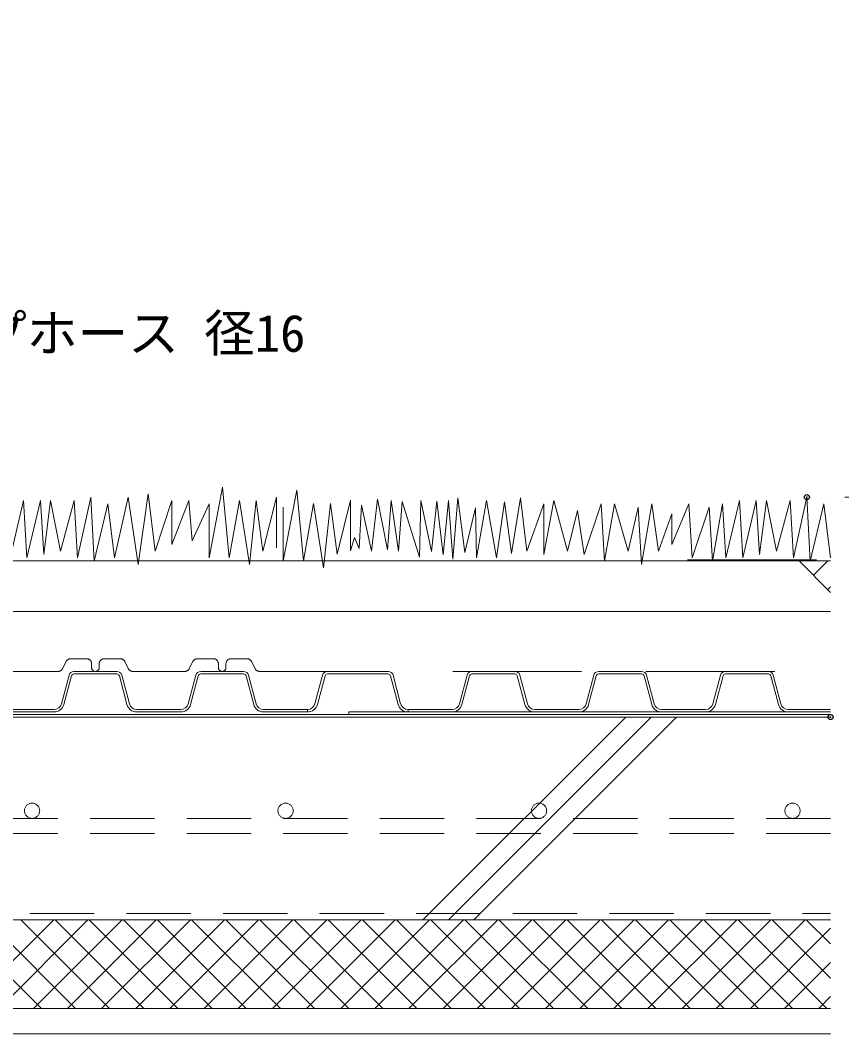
# Model space of a CAD drawing. Units: millimetres, scale not verified. Extents: x -1485 to 1485, y -1050 to 1050.
# Drawn here: x 562.2 to 886.2, y -309.5 to 90.5 of the extents above; entities that cross this region are included whole.
import ezdxf
from ezdxf.enums import TextEntityAlignment as Align

# ---------------------------------------------------------------- set-up
doc = ezdxf.new("R2010")
doc.units = ezdxf.units.MM
doc.header["$LTSCALE"] = 4
doc.header["$PDMODE"] = 32
doc.header["$PDSIZE"] = 2
doc.linetypes.add('USER1', pattern=[19.05, 12.7, -6.35])
doc.linetypes.add('USER2', pattern=[9.525, 6.35, -3.175])
for name, color, linetype, lineweight in [('0-0_0', 7, 'Continuous', 18), ('0-3_HATCH', 9, 'Continuous', 18), ('0-4_KUTAI', 3, 'Continuous', 18), ('0-5_BOUSUI', 1, 'Continuous', 18), ('0-7_dannnetu', 6, 'Continuous', 18), ('0-9_buhin', 2, 'Continuous', 18), ('0-A_tensen', 7, 'USER2', 18), ('0-B_MOJI', 7, 'Continuous', 18), ('0-C_ecom', 7, 'Continuous', 18), ('0-D_GREEN', 3, 'Continuous', 18), ('0-E_FD-L', 4, 'Continuous', 18)]:
    doc.layers.add(name, color=color, linetype=linetype, lineweight=lineweight)
doc.layers.add('0-2_DEFPOINTS', color=7, linetype='Continuous')
doc.styles.add('ＭＳ ゴシック', font='')
doc.styles.get('ＭＳ ゴシック').set_extended_font_data('MS Gothic')

# ---------------------------------------------------------------- blocks, each defined once
blk = doc.blocks.new('X5')
at = {"layer": '0-0_0'}
for p, q in [((2008.666, 645), (1973.666, 680)), ((1978.568, 645), (2013.568, 680)), ((2022.136, 645), (1987.136, 680)), ((1992.038, 645), (2027.038, 680)), ((2035.606, 645), (2000.606, 680)), ((2005.509, 645), (2040.509, 680)), ((2049.077, 645), (2014.077, 680)), ((2018.979, 645), (2053.979, 680)), ((2062.547, 645), (2027.547, 680)), ((2032.45, 645), (2067.45, 680)), ((2076.018, 645), (2041.018, 680)), ((2045.92, 645), (2080.92, 680)), ((2089.488, 645), (2054.488, 680)), ((2059.39, 645), (2094.39, 680)), ((2102.958, 645), (2067.958, 680)), ((2072.861, 645), (2107.861, 680)), ((2116.429, 645), (2081.429, 680)), ((2086.331, 645), (2121.331, 680)), ((2129.899, 645), (2094.899, 680)), ((2099.801, 645), (2134.801, 680)), ((2143.37, 645), (2108.37, 680)), ((2113.272, 645), (2148.272, 680)), ((2156.84, 645), (2121.84, 680)), ((2126.742, 645), (2161.742, 680)), ((2170.31, 645), (2135.31, 680)), ((2140.213, 645), (2175.213, 680)), ((2183.781, 645), (2148.781, 680)), ((2153.683, 645), (2188.683, 680)), ((2197.251, 645), (2162.251, 680)), ((2167.153, 645), (2202.153, 680)), ((2210.721, 645), (2175.721, 680)), ((2180.624, 645), (2215.624, 680)), ((2224.192, 645), (2189.192, 680)), ((2194.094, 645), (2229.094, 680)), ((2237.662, 645), (2202.662, 680)), ((2207.565, 645), (2242.565, 680)), ((2251.133, 645), (2216.133, 680)), ((2221.035, 645), (2256.035, 680)), ((2264.603, 645), (2229.603, 680)), ((2234.505, 645), (2269.505, 680)), ((2278.073, 645), (2243.073, 680)), ((2247.976, 645), (2282.976, 680)), ((2291.544, 645), (2256.544, 680)), ((2261.446, 645), (2296.446, 680)), ((2305.014, 645), (2270.014, 680)), ((2274.916, 645), (2309.916, 680)), ((2318.485, 645), (2283.485, 680)), ((2320, 656.955), (2296.955, 680)), ((2320, 670.425), (2310.425, 680)), ((2288.387, 645), (2320, 676.613)), ((2301.857, 645), (2320, 663.143)), ((2315.328, 645), (2320, 649.672))]:
    blk.add_line(p, q, dxfattribs=at)
blk = doc.blocks.new('_Dot')
at = {"layer": '0-0_0'}
for p, q in [((-0.5, 0), (-1, 0)), ((0.25, 0), (-0.25, 0))]:
    blk.add_line(p, q, dxfattribs=at)
blk.add_circle((0, 0), 0.25, dxfattribs=at)
blk = doc.blocks.new('D7')
at = {"layer": '0-2_DEFPOINTS'}
for p in [(2357.502, 952.28), (2423.962, 952.28), (2366.848, 865.496)]:
    blk.add_point(p, dxfattribs=at)
at = {"layer": '0-B_MOJI'}
for p, q in [((2372.502, 952.28), (2433.962, 952.28)), ((2423.962, 873.496), (2423.962, 944.28)), ((2381.848, 865.496), (2433.962, 865.496))]:
    blk.add_line(p, q, dxfattribs=at)
at = {"layer": '0-B_MOJI', "xscale": 8, "yscale": 8}
for p, rotation in [((2423.962, 952.28), 90), ((2423.962, 865.496), 270)]:
    blk.add_blockref('_Dot', p, dxfattribs=dict(at, rotation=rotation))
at = {"layer": '0-B_MOJI', "style": 'ＭＳ ゴシック'}
blk.add_text('86.6', height=14.66, rotation=90, dxfattribs=at).set_placement((2423.462, 888.888), align=Align.BOTTOM_LEFT)

msp = doc.modelspace()

# ---------------------------------------------------------------- linework, layer by layer
at = {"layer": '0-3_HATCH'}
for p, q in [((801.067, -184.504), (721.067, -264.504)), ((811.067, -184.504), (731.067, -264.504)), ((821.067, -184.504), (741.067, -264.504))]:
    msp.add_line(p, q, dxfattribs=at)
at = {"layer": '0-4_KUTAI'}
msp.add_line((881.848, -184.504), (-305.152, -184.504), dxfattribs=at)
msp.add_lwpolyline([(881.848, -309.504), (-678.152, -309.504), (-678.152, 90.496)], dxfattribs=at)
at = {"layer": '0-5_BOUSUI'}
msp.add_line((881.848, -183.504), (-231.852, -183.504), dxfattribs=at)
for points in [[(881.848, -299.504), (-624.512, -299.504), (-668.152, -255.864), (-668.152, 40.796)], [(881.848, -182.504), (691.848, -182.504), (691.848, -183.504), (881.848, -183.504)]]:
    msp.add_lwpolyline(points, dxfattribs=at)
at = {"layer": '0-7_dannnetu'}
msp.add_line((881.848, -264.504), (-574.512, -264.504), dxfattribs=at)
at = {"layer": '0-9_buhin', "linetype": 'USER2'}
msp.add_lwpolyline([(-645.652, -246.545), (-615.192, -277.004), (-577.012, -277.004), (-577.012, -262.004), (881.848, -262.004)], dxfattribs=at)
at = {"layer": '0-A_tensen'}
msp.add_line((881.848, -230.504), (-258.152, -230.504), dxfattribs=at)
msp.add_lwpolyline([(881.848, -224.504), (-258.152, -224.504), (-258.152, -230.504)], dxfattribs=at)
for centre in [(566.848, -221.504), (666.848, -221.504), (766.848, -221.504), (866.848, -221.504)]:
    msp.add_circle(centre, 3, dxfattribs=at)
at = {"layer": '0-C_ecom'}
for p, q in [((881.848, -122.904), (-191.852, -122.904)), ((869.42, -122.904), (881.848, -135.333)), ((880.733, -122.904), (875.077, -128.561)), ((881.848, -133.103), (880.733, -134.218))]:
    msp.add_line(p, q, dxfattribs=at)
at = {"layer": '0-C_ecom', "color": 3, "linetype": 'USER1'}
msp.add_line((825.455, -122.504), (881.848, -122.504), dxfattribs=at)
at = {"layer": '0-C_ecom', "color": 8}
msp.add_line((881.848, -142.904), (336.651, -142.904), dxfattribs=at)
at = {"layer": '0-D_GREEN'}
for points in [[(636.65, -100.381), (636.65, -121.669), (641.972, -93.728), (644.633, -121.669), (648.625, -99.05), (652.616, -124.33), (655.277, -99.05), (657.938, -119.008), (663.26, -97.72), (663.26, -117.678)], [(665.91, -101.616), (665.91, -122.904), (671.232, -94.963), (673.893, -122.904), (677.885, -100.285), (681.876, -125.565), (684.537, -100.285), (687.198, -120.243), (692.521, -98.955), (692.521, -118.913), (694.016, -113.706), (695.845, -118.011), (696.82, -100.949), (700.72, -118.986), (703.157, -98.511), (707.057, -118.498), (708.52, -98.999), (711.445, -118.986), (712.907, -99.486), (719.732, -121.423), (720.219, -98.999), (724.363, -119.229), (726.556, -99.243), (728.994, -120.448), (731.187, -98.999), (732.894, -122.154), (734.781, -98.027), (737.525, -119.585), (741.836, -101.947), (742.11, -121.669), (746.102, -99.05), (750.094, -121.669), (753.203, -99.595), (755.947, -119.977), (759.475, -98.027), (762.068, -119.008), (768.721, -100.381), (768.721, -120.339), (772.712, -99.05), (778.034, -119.008)], [(558.149, -121.669), (563.471, -99.05), (564.802, -121.669), (570.124, -99.05), (571.454, -120.339), (574.115, -99.05), (578.107, -119.008), (583.429, -99.05), (584.76, -121.669), (590.082, -97.72), (591.412, -123), (596.734, -100.381), (599.395, -121.669), (604.717, -97.72), (608.709, -124.33), (612.701, -96.389), (615.362, -119.008), (622.014, -99.05), (622.014, -116.347), (628.667, -99.05), (629.997, -115.017), (636.65, -100.381)], [(778.034, -119.008), (782.026, -103.042), (784.687, -120.339), (791.34, -100.381), (792.67, -123), (796.662, -100.381), (801.984, -119.008), (805.975, -101.711), (807.306, -124.33), (811.298, -100.381), (813.959, -119.008), (819.281, -104.372), (819.281, -116.347), (825.933, -100.381), (827.264, -121.669), (833.916, -101.711), (835.247, -123), (839.239, -100.381), (840.569, -121.669), (845.891, -99.05), (847.222, -121.669), (852.544, -99.05), (853.874, -120.339), (856.535, -99.05), (860.527, -119.008), (865.849, -99.05), (867.18, -121.669), (872.502, -97.72), (873.832, -123), (879.154, -100.381), (881.815, -121.669), (881.848, -121.52)]]:
    msp.add_lwpolyline(points, dxfattribs=at)
at = {"layer": '0-E_FD-L', "linetype": 'USER1'}
for p, q in [((578.887, -165.403), (580.294, -162.605)), ((582.081, -161.504), (588.348, -161.504)), ((590.348, -163.504), (590.348, -165.004)), ((593.348, -165.004), (593.348, -163.504)), ((595.348, -161.504), (601.615, -161.504)), ((603.402, -162.605), (604.809, -165.403)), ((628.887, -165.403), (630.294, -162.605)), ((632.081, -161.504), (638.348, -161.504)), ((640.348, -163.504), (640.348, -165.004)), ((643.348, -165.004), (643.348, -163.504)), ((645.348, -161.504), (651.615, -161.504)), ((653.402, -162.605), (654.809, -165.403)), ((556.596, -166.504), (577.101, -166.504)), ((606.596, -166.504), (627.101, -166.504)), ((656.596, -166.504), (881.848, -166.504))]:
    msp.add_line(p, q, dxfattribs=at)
at = {"layer": '0-E_FD-L'}
for p, q in [((578.442, -179.277), (581.452, -167.989)), ((583.385, -166.504), (600.312, -166.504)), ((600.312, -167.504), (583.385, -167.504)), ((602.244, -167.989), (605.254, -179.277)), ((628.442, -179.277), (631.452, -167.989)), ((633.385, -166.504), (650.312, -166.504)), ((650.312, -167.504), (633.385, -167.504)), ((652.244, -167.989), (655.254, -179.277)), ((678.442, -179.277), (681.452, -167.989)), ((678.442, -179.277), (681.452, -167.989)), ((683.385, -166.504), (707.312, -166.504)), ((683.385, -166.504), (707.312, -166.504)), ((707.312, -167.504), (683.385, -167.504)), ((707.312, -167.504), (683.385, -167.504)), ((709.244, -167.989), (712.254, -179.277)), ((709.244, -167.989), (712.254, -179.277)), ((735.442, -179.277), (738.452, -167.989)), ((740.385, -166.504), (757.312, -166.504)), ((757.312, -167.504), (740.385, -167.504)), ((759.244, -167.989), (762.254, -179.277)), ((785.442, -179.277), (788.452, -167.989)), ((790.385, -166.504), (807.312, -166.504)), ((807.312, -167.504), (790.385, -167.504)), ((809.244, -167.989), (812.254, -179.277)), ((835.442, -179.277), (838.452, -167.989)), ((840.385, -166.504), (857.312, -166.504)), ((857.312, -167.504), (840.385, -167.504)), ((859.244, -167.989), (862.254, -179.277)), ((582.419, -168.246), (579.408, -179.535)), ((604.288, -179.535), (601.278, -168.246)), ((632.419, -168.246), (629.408, -179.535)), ((654.288, -179.535), (651.278, -168.246)), ((682.419, -168.246), (679.408, -179.535)), ((682.419, -168.246), (679.408, -179.535)), ((711.288, -179.535), (708.278, -168.246)), ((711.288, -179.535), (708.278, -168.246)), ((739.419, -168.246), (736.408, -179.535)), ((761.288, -179.535), (758.278, -168.246)), ((789.419, -168.246), (786.408, -179.535)), ((811.288, -179.535), (808.278, -168.246)), ((839.419, -168.246), (836.408, -179.535)), ((861.288, -179.535), (858.278, -168.246)), ((558.153, -181.504), (575.543, -181.504)), ((575.543, -182.504), (558.153, -182.504)), ((608.153, -181.504), (625.543, -181.504)), ((625.543, -182.504), (608.153, -182.504)), ((658.153, -181.504), (675.543, -181.504)), ((675.543, -182.504), (658.153, -182.504)), ((675.543, -182.504), (675.543, -181.504)), ((715.153, -181.504), (715.153, -182.504)), ((715.153, -181.504), (732.543, -181.504)), ((732.543, -182.504), (715.153, -182.504)), ((765.153, -181.504), (782.543, -181.504)), ((782.543, -182.504), (765.153, -182.504)), ((815.153, -181.504), (832.543, -181.504)), ((832.543, -182.504), (815.153, -182.504)), ((865.153, -181.504), (881.848, -181.504)), ((881.848, -182.504), (865.153, -182.504))]:
    msp.add_line(p, q, dxfattribs=at)
at = {"layer": '0-E_FD-L', "linetype": 'USER1'}
for centre, radius, start, end in [((582.081, -163.504), 2, 90, 153.30018), ((588.348, -163.504), 2, 360, 90), ((595.348, -163.504), 2, 90, 180), ((601.615, -163.504), 2, 26.69982, 90), ((632.081, -163.504), 2, 90, 153.30018), ((638.348, -163.504), 2, 360, 90), ((645.348, -163.504), 2, 90, 180), ((651.615, -163.504), 2, 26.69982, 90), ((577.101, -164.504), 2, 270, 333.30018), ((591.848, -165.004), 1.5, 180, 0), ((606.596, -164.504), 2, 206.69982, 270), ((627.101, -164.504), 2, 270, 333.30018), ((641.848, -165.004), 1.5, 180, 0), ((656.596, -164.504), 2, 206.69982, 270)]:
    msp.add_arc(centre, radius, start, end, dxfattribs=at)
at = {"layer": '0-E_FD-L'}
for centre, radius, start, end in [((583.385, -168.504), 2, 90, 165.06858), ((583.385, -168.504), 1, 90, 165.06858), ((600.312, -168.504), 2, 14.93142, 90), ((600.312, -168.504), 1, 14.93142, 90), ((633.385, -168.504), 2, 90, 165.06858), ((633.385, -168.504), 1, 90, 165.06858), ((650.312, -168.504), 2, 14.93142, 90), ((650.312, -168.504), 1, 14.93142, 90), ((683.385, -168.504), 2, 90, 165.06858), ((683.385, -168.504), 2, 90, 165.06858), ((683.385, -168.504), 1, 90, 165.06858), ((683.385, -168.504), 1, 90, 165.06858), ((707.312, -168.504), 2, 14.93142, 90), ((707.312, -168.504), 2, 14.93142, 90), ((707.312, -168.504), 1, 14.93142, 90), ((707.312, -168.504), 1, 14.93142, 90), ((740.385, -168.504), 2, 90, 165.06858), ((740.385, -168.504), 1, 90, 165.06858), ((757.312, -168.504), 2, 14.93142, 90), ((757.312, -168.504), 1, 14.93142, 90), ((790.385, -168.504), 2, 90, 165.06858), ((790.385, -168.504), 1, 90, 165.06858), ((807.312, -168.504), 2, 14.93142, 90), ((807.312, -168.504), 1, 14.93142, 90), ((840.385, -168.504), 2, 90, 165.06858), ((840.385, -168.504), 1, 90, 165.06858), ((857.312, -168.504), 2, 14.93142, 90), ((857.312, -168.504), 1, 14.93142, 90), ((575.543, -178.504), 3, 270, 345.06858), ((575.543, -178.504), 4, 270, 345.06858), ((608.153, -178.504), 4, 194.93142, 270), ((608.153, -178.504), 3, 194.93142, 270), ((625.543, -178.504), 3, 270, 345.06858), ((625.543, -178.504), 4, 270, 345.06858), ((658.153, -178.504), 4, 194.93142, 270), ((658.153, -178.504), 3, 194.93142, 270), ((675.543, -178.504), 3, 270, 345.06858), ((675.543, -178.504), 3, 270, 345.06858), ((675.543, -178.504), 4, 270, 345.06858), ((675.543, -178.504), 4, 270, 345.06858), ((715.153, -178.504), 4, 194.93142, 270), ((715.153, -178.504), 4, 194.93142, 270), ((715.153, -178.504), 3, 194.93142, 270), ((715.153, -178.504), 3, 194.93142, 270), ((732.543, -178.504), 3, 270, 345.06858), ((732.543, -178.504), 4, 270, 345.06858), ((765.153, -178.504), 4, 194.93142, 270), ((765.153, -178.504), 3, 194.93142, 270), ((782.543, -178.504), 3, 270, 345.06858), ((782.543, -178.504), 4, 270, 345.06858), ((815.153, -178.504), 4, 194.93142, 270), ((815.153, -178.504), 3, 194.93142, 270), ((832.543, -178.504), 3, 270, 345.06858), ((832.543, -178.504), 4, 270, 345.06858), ((865.153, -178.504), 4, 194.93142, 270), ((865.153, -178.504), 3, 194.93142, 270)]:
    msp.add_arc(centre, radius, start, end, dxfattribs=at)

# ---------------------------------------------------------------- block references
at = {"layer": '0-3_HATCH'}
msp.add_blockref('X5', (-1438.152, -944.504), dxfattribs=at)
at = {"layer": '0-B_MOJI'}
msp.add_blockref('D7', (-1485, -1050), dxfattribs=at)

# ---------------------------------------------------------------- texts
at = {"layer": '0-B_MOJI', "style": 'ＭＳ ゴシック'}
msp.add_text('FDドリップホース 径16', height=14.66, dxfattribs=at).set_placement((464.839, -44.76), align=Align.BOTTOM_LEFT)

doc.saveas('drawing.dxf')
